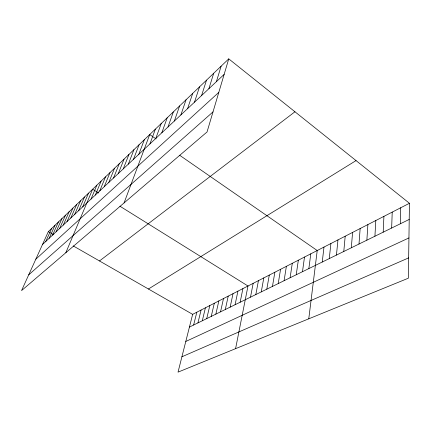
<?xml version="1.0" encoding="UTF-8"?>
<svg xmlns="http://www.w3.org/2000/svg" width="431" height="431" viewBox="0 0 431 431"><rect width="100%" height="100%" fill="white"/><g stroke="black" fill="none" stroke-linecap="round" stroke-linejoin="round"><path stroke-width="0.65" d="M409.45 203.287L408.351 278.21L178.03 372.136L192.646 314.35L409.45 203.287L228.753 58.864L48.331 231.641L21.55 290.591L207.042 131.967L228.753 58.864M400.318 223.786L400.728 207.758M391.65 228.031L392.221 212.117M383.186 232.18L383.913 216.367M374.927 236.226L375.805 220.521M366.867 240.169L367.885 224.583M358.991 244.027L360.149 228.543M351.303 247.793L352.585 232.417M343.787 251.472L345.193 236.204M336.444 255.071L337.969 239.905M329.268 258.584L330.9 243.526M322.248 262.021L323.988 247.071M308.774 318.816L317.221 250.535L179.608 155.235M308.865 268.578L310.794 253.827M302.481 271.708L304.502 257.048M296.226 274.768L298.333 260.211M290.101 277.769L292.288 263.309M284.104 280.71L286.367 266.342M278.221 283.587L280.559 269.316M272.457 286.41L274.865 272.23M266.805 289.179L269.283 275.091M261.267 291.895L263.804 277.898M255.831 294.556L258.433 280.651M250.497 297.164L253.159 283.35M235.585 348.663L247.987 286.001L119.91 206.201M240.137 302.239L242.906 288.603M235.1 304.706L237.917 291.157M230.154 307.131L233.026 293.667M225.3 309.506L228.214 296.129M220.532 311.845L223.495 298.548M215.85 314.134L218.851 300.924M211.249 316.386L214.293 303.262M206.735 318.601L209.816 305.557M202.295 320.777L205.415 307.809M197.931 322.911L201.083 310.029M193.643 325.012L196.827 312.206M216.4 81.658L221.13 66.169M208.89 88.694L213.722 73.259M201.589 95.526L206.519 80.155M194.494 102.174L199.515 86.863M187.598 108.628L192.7 93.392M180.891 114.915L186.068 99.739M174.361 121.025L179.614 105.924M168.009 126.978L173.321 111.947M161.824 132.77L167.196 117.814M155.796 138.416L161.226 123.535M149.923 143.916L155.402 129.106M124.074 202.92L149.724 134.547L156.033 138.911M138.782 154.352L144.347 139.698M133.491 159.308L139.094 144.724M128.325 164.141L133.966 149.638M123.282 168.866L128.955 154.438M118.353 173.483L124.053 159.131M113.542 177.992L119.263 163.715M108.833 182.399L114.581 168.198M104.232 186.709L110.002 172.589M99.733 190.922L105.52 176.877M95.332 195.044L101.134 181.079M91.027 199.079L96.846 185.185M65.824 252.728L92.643 189.209L98.731 193.007M82.687 206.885L88.527 193.153M78.647 210.667L84.498 197.01M74.692 214.374L80.549 200.792M70.819 218L76.68 204.493M67.02 221.556L72.893 208.125M63.303 225.041L69.175 211.686M59.656 228.452L65.534 215.171M56.084 231.797L61.956 218.592M52.582 235.084L58.454 221.949M49.145 238.3L55.017 225.241M45.772 241.457L51.645 228.473M42.47 244.555L224.136 74.412M35.811 259.203L218.808 92.363M28.705 274.849L213 111.904M99.486 260.96L294.944 111.769M148.426 289.007L356.033 160.596M189.424 327.081L409.213 219.433M185.788 341.471L408.944 237.928M181.914 356.782L408.647 257.889M48.331 231.641L53.837 234.798M73.216 245.902L192.646 314.35"/></g></svg>
